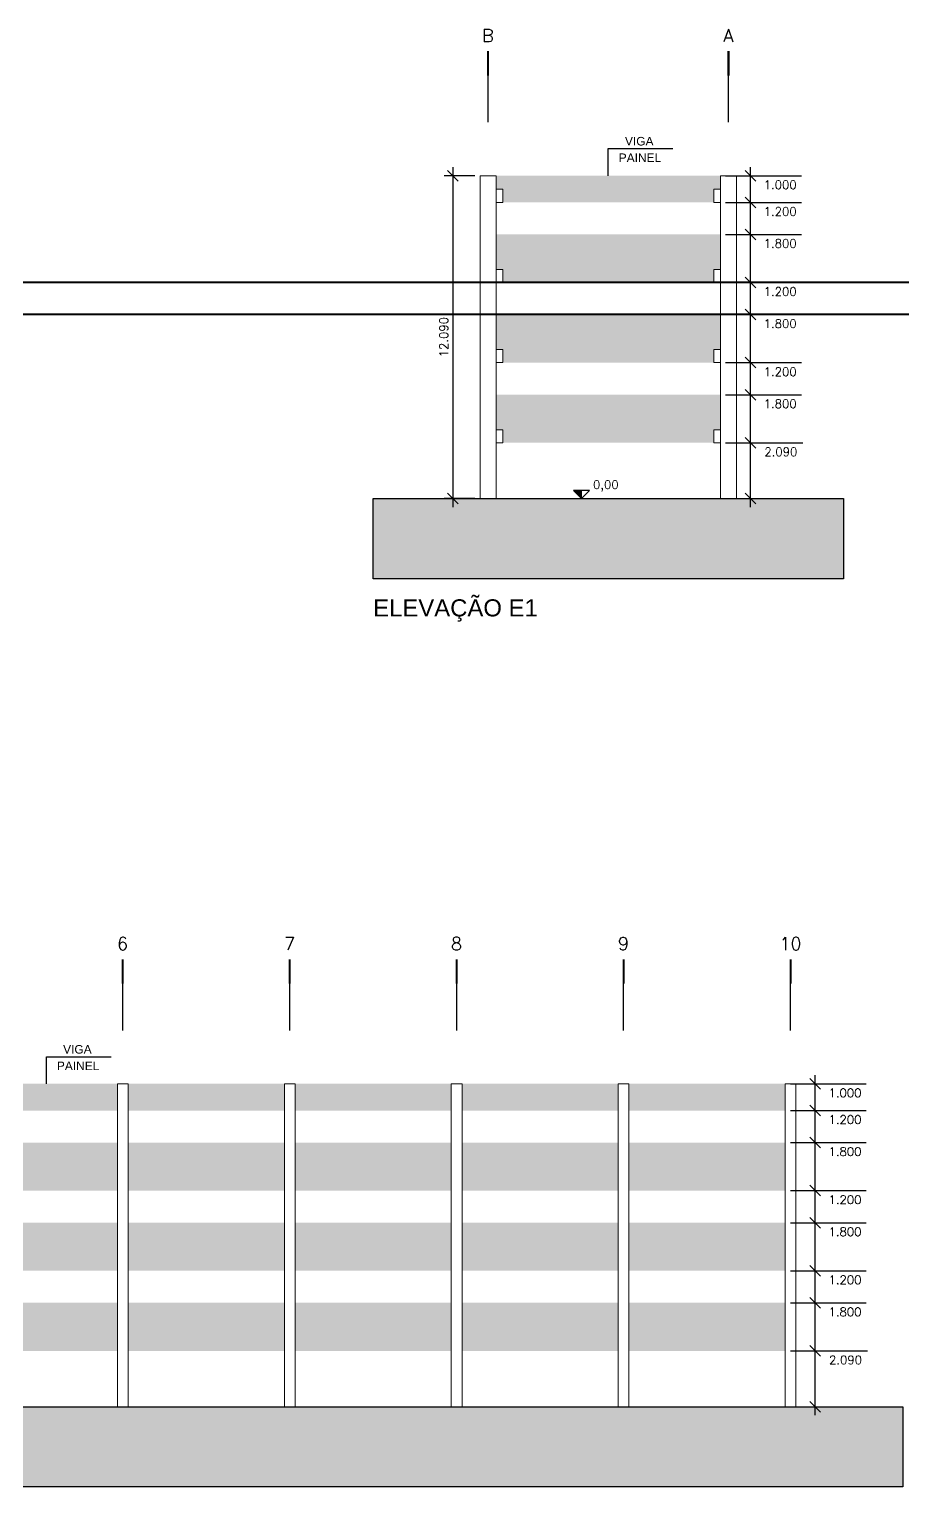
# Model space of a CAD drawing. Header units: millimetres. Extents: x 173 to 410, y -14 to 183.
# Drawn here: x 338.2 to 370.9, y 120.9 to 175.5 of the extents above; entities that cross this region are included whole.
import ezdxf
from ezdxf.enums import TextEntityAlignment as Align

# ---------------------------------------------------------------- set-up
doc = ezdxf.new("R2010")
doc.units = ezdxf.units.MM
doc.layers.get('0').update_dxf_attribs({"color": 4})
for name, color, linetype, lineweight in [('ARQ Alvenaria', 201, 'Continuous', 40), ('ARQ Estrutura', 7, 'Continuous', 50), ('ARQ Hachuras', 8, 'Continuous', 5)]:
    doc.layers.add(name, color=color, linetype=linetype, lineweight=lineweight)
for name, color, linetype in [('DIM-COTAS', 9, 'Continuous'), ('LINHA DE PISO', 6, 'Continuous'), ('SIMBOLOGIA', 1, 'Continuous'), ('SOLO', 28, 'Continuous'), ('TEXTO-2', 3, 'Continuous'), ('TEXTO-3', 4, 'Continuous')]:
    doc.layers.add(name, color=color, linetype=linetype)
doc.styles.add('RS', font='romans.shx')
doc.styles.get("Standard").update_dxf_attribs({"font": 'arial.ttf'})
doc.dimstyles.new('LE-200', dxfattribs={"dimscale": 2, "dimtxt": 0.16, "dimasz": 0.2, "dimexe": 0.16, "dimexo": 0.1, "dimgap": 0.09, "dimtad": 1, "dimdec": 3, "dimzin": 4, "dimdsep": 46, "dimtxsty": 'RS', "dimblk1": 'OBLIQUE', "dimblk2": 'OBLIQUE', "dimsah": 1, "dimcen": 0.1, "dimdle": 0.16, "dimclrt": 3, "dimadec": 0, "dimazin": 0, "dimtfac": 1, "dimtdec": 3, "dimtix": 1, "dimtmove": 2, "dimatfit": 3, "dimldrblk": 'OBLIQUE', "dimfxl": 1, "dimtolj": 1, "dimtzin": 0, "dimarcsym": 0})

# ---------------------------------------------------------------- blocks, each defined once
blk = doc.blocks.new('EixoVer200')
at = {"layer": 'SIMBOLOGIA'}
blk.add_line((-432.883, 356.298), (-432.883, 358.043), dxfattribs=at)
at = {"layer": 'SIMBOLOGIA', "const_width": 0.0806}
blk.add_lwpolyline([(-432.883, 358.043), (-432.883, 358.962)], dxfattribs=at)
at = {"layer": 'TEXTO-3', "style": 'RS'}
blk.add_attdef('1', text='', height=0.48, dxfattribs=at).set_placement((-432.889, 359.545), align=Align.MIDDLE_CENTER)
blk = doc.blocks.new('_OBLIQUE')
at = {"color": 0, "linetype": 'ByBlock'}
blk.add_line((-0.5, -0.5), (0.5, 0.5), dxfattribs=at)
blk = doc.blocks.new('*D47')
at = {"layer": 'Defpoints', "color": 0, "transparency": 16777216}
for p in [(364.043, 159.974), (364.453, 157.884), (365.171, 157.884)]:
    blk.add_point(p, dxfattribs=at)
at = {"layer": 'DIM-COTAS', "color": 0, "lineweight": -2, "transparency": 16777216}
for p, q in [((364.243, 159.974), (367.131, 159.974)), ((365.171, 157.564), (365.171, 160.294)), ((364.653, 157.884), (365.491, 157.884))]:
    blk.add_line(p, q, dxfattribs=at)
at = {"layer": 'DIM-COTAS', "color": 0, "lineweight": -2, "transparency": 16777216, "xscale": 0.4, "yscale": 0.4, "zscale": 0.4}
for p, rotation in [((365.171, 159.974), 90), ((365.171, 157.884), 270)]:
    blk.add_blockref('_OBLIQUE', p, dxfattribs=dict(at, rotation=rotation))
at = {"layer": 'DIM-COTAS', "color": 3, "transparency": 16777216, "insert": (366.311, 159.634), "char_height": 0.32, "attachment_point": 5, "style": 'RS'}
blk.add_mtext('\\A1;2.090', dxfattribs=at)
blk = doc.blocks.new('*D48')
at = {"layer": 'Defpoints', "color": 0, "transparency": 16777216}
for p in [(364.043, 161.774), (364.043, 159.974), (365.171, 159.974)]:
    blk.add_point(p, dxfattribs=at)
at = {"layer": 'DIM-COTAS', "color": 0, "lineweight": -2, "transparency": 16777216}
for p, q in [((365.171, 159.654), (365.171, 162.094)), ((364.243, 161.774), (367.086, 161.774)), ((364.243, 159.974), (365.491, 159.974))]:
    blk.add_line(p, q, dxfattribs=at)
at = {"layer": 'DIM-COTAS', "color": 0, "lineweight": -2, "transparency": 16777216, "xscale": 0.4, "yscale": 0.4, "zscale": 0.4}
for p, rotation in [((365.171, 161.774), 90), ((365.171, 159.974), 270)]:
    blk.add_blockref('_OBLIQUE', p, dxfattribs=dict(at, rotation=rotation))
at = {"layer": 'DIM-COTAS', "color": 3, "transparency": 16777216, "insert": (366.289, 161.434), "char_height": 0.32, "attachment_point": 5, "style": 'RS'}
blk.add_mtext('\\A1;1.800', dxfattribs=at)
blk = doc.blocks.new('*D49')
at = {"layer": 'Defpoints', "color": 0, "transparency": 16777216}
for p in [(364.043, 162.974), (364.043, 161.774), (365.171, 161.774)]:
    blk.add_point(p, dxfattribs=at)
at = {"layer": 'DIM-COTAS', "color": 0, "lineweight": -2, "transparency": 16777216}
for p, q in [((365.171, 161.454), (365.171, 163.294)), ((364.243, 162.974), (367.086, 162.974)), ((364.243, 161.774), (365.491, 161.774))]:
    blk.add_line(p, q, dxfattribs=at)
at = {"layer": 'DIM-COTAS', "color": 0, "lineweight": -2, "transparency": 16777216, "xscale": 0.4, "yscale": 0.4, "zscale": 0.4}
for p, rotation in [((365.171, 162.974), 90), ((365.171, 161.774), 270)]:
    blk.add_blockref('_OBLIQUE', p, dxfattribs=dict(at, rotation=rotation))
at = {"layer": 'DIM-COTAS', "color": 3, "transparency": 16777216, "insert": (366.289, 162.634), "char_height": 0.32, "attachment_point": 5, "style": 'RS'}
blk.add_mtext('\\A1;1.200', dxfattribs=at)
blk = doc.blocks.new('*D50')
at = {"layer": 'Defpoints', "color": 0, "transparency": 16777216}
for p in [(364.043, 164.774), (364.453, 162.974), (365.171, 162.974)]:
    blk.add_point(p, dxfattribs=at)
at = {"layer": 'DIM-COTAS', "color": 0, "lineweight": -2, "transparency": 16777216}
for p, q in [((365.171, 162.654), (365.171, 165.094)), ((364.243, 164.774), (367.086, 164.774)), ((364.653, 162.974), (365.491, 162.974))]:
    blk.add_line(p, q, dxfattribs=at)
at = {"layer": 'DIM-COTAS', "color": 0, "lineweight": -2, "transparency": 16777216, "xscale": 0.4, "yscale": 0.4, "zscale": 0.4}
for p, rotation in [((365.171, 164.774), 90), ((365.171, 162.974), 270)]:
    blk.add_blockref('_OBLIQUE', p, dxfattribs=dict(at, rotation=rotation))
at = {"layer": 'DIM-COTAS', "color": 3, "transparency": 16777216, "insert": (366.289, 164.434), "char_height": 0.32, "attachment_point": 5, "style": 'RS'}
blk.add_mtext('\\A1;1.800', dxfattribs=at)
blk = doc.blocks.new('*D51')
at = {"layer": 'Defpoints', "color": 0, "transparency": 16777216}
for p in [(364.043, 165.974), (364.043, 164.774), (365.171, 164.774)]:
    blk.add_point(p, dxfattribs=at)
at = {"layer": 'DIM-COTAS', "color": 0, "lineweight": -2, "transparency": 16777216}
for p, q in [((364.243, 165.974), (367.086, 165.974)), ((365.171, 164.454), (365.171, 166.294)), ((364.243, 164.774), (365.491, 164.774))]:
    blk.add_line(p, q, dxfattribs=at)
at = {"layer": 'DIM-COTAS', "color": 0, "lineweight": -2, "transparency": 16777216, "xscale": 0.4, "yscale": 0.4, "zscale": 0.4}
for p, rotation in [((365.171, 165.974), 90), ((365.171, 164.774), 270)]:
    blk.add_blockref('_OBLIQUE', p, dxfattribs=dict(at, rotation=rotation))
at = {"layer": 'DIM-COTAS', "color": 3, "transparency": 16777216, "insert": (366.289, 165.634), "char_height": 0.32, "attachment_point": 5, "style": 'RS'}
blk.add_mtext('\\A1;1.200', dxfattribs=at)
blk = doc.blocks.new('*D52')
at = {"layer": 'Defpoints', "color": 0, "transparency": 16777216}
for p in [(364.043, 167.774), (364.453, 165.974), (365.171, 165.974)]:
    blk.add_point(p, dxfattribs=at)
at = {"layer": 'DIM-COTAS', "color": 0, "lineweight": -2, "transparency": 16777216}
for p, q in [((364.243, 167.774), (367.086, 167.774)), ((365.171, 165.654), (365.171, 168.094)), ((364.653, 165.974), (365.491, 165.974))]:
    blk.add_line(p, q, dxfattribs=at)
at = {"layer": 'DIM-COTAS', "color": 0, "lineweight": -2, "transparency": 16777216, "xscale": 0.4, "yscale": 0.4, "zscale": 0.4}
for p, rotation in [((365.171, 167.774), 90), ((365.171, 165.974), 270)]:
    blk.add_blockref('_OBLIQUE', p, dxfattribs=dict(at, rotation=rotation))
at = {"layer": 'DIM-COTAS', "color": 3, "transparency": 16777216, "insert": (366.289, 167.434), "char_height": 0.32, "attachment_point": 5, "style": 'RS'}
blk.add_mtext('\\A1;1.800', dxfattribs=at)
blk = doc.blocks.new('*D53')
at = {"layer": 'Defpoints', "color": 0, "transparency": 16777216}
for p in [(364.043, 168.974), (364.043, 167.774), (365.171, 167.774)]:
    blk.add_point(p, dxfattribs=at)
at = {"layer": 'DIM-COTAS', "color": 0, "lineweight": -2, "transparency": 16777216}
for p, q in [((365.171, 167.454), (365.171, 169.294)), ((364.243, 168.974), (367.086, 168.974)), ((364.243, 167.774), (365.491, 167.774))]:
    blk.add_line(p, q, dxfattribs=at)
at = {"layer": 'DIM-COTAS', "color": 0, "lineweight": -2, "transparency": 16777216, "xscale": 0.4, "yscale": 0.4, "zscale": 0.4}
for p, rotation in [((365.171, 168.974), 90), ((365.171, 167.774), 270)]:
    blk.add_blockref('_OBLIQUE', p, dxfattribs=dict(at, rotation=rotation))
at = {"layer": 'DIM-COTAS', "color": 3, "transparency": 16777216, "insert": (366.289, 168.634), "char_height": 0.32, "attachment_point": 5, "style": 'RS'}
blk.add_mtext('\\A1;1.200', dxfattribs=at)
blk = doc.blocks.new('*D54')
at = {"layer": 'Defpoints', "color": 0, "transparency": 16777216}
for p in [(364.043, 169.974), (364.453, 168.974), (365.171, 168.974)]:
    blk.add_point(p, dxfattribs=at)
at = {"layer": 'DIM-COTAS', "color": 0, "lineweight": -2, "transparency": 16777216}
for p, q in [((365.171, 168.654), (365.171, 170.294)), ((364.243, 169.974), (367.086, 169.974)), ((364.653, 168.974), (365.491, 168.974))]:
    blk.add_line(p, q, dxfattribs=at)
at = {"layer": 'DIM-COTAS', "color": 0, "lineweight": -2, "transparency": 16777216, "xscale": 0.4, "yscale": 0.4, "zscale": 0.4}
for p, rotation in [((365.171, 169.974), 90), ((365.171, 168.974), 270)]:
    blk.add_blockref('_OBLIQUE', p, dxfattribs=dict(at, rotation=rotation))
at = {"layer": 'DIM-COTAS', "color": 3, "transparency": 16777216, "insert": (366.289, 169.634), "char_height": 0.32, "attachment_point": 5, "style": 'RS'}
blk.add_mtext('\\A1;1.000', dxfattribs=at)
blk = doc.blocks.new('*D55')
at = {"layer": 'Defpoints', "color": 0, "transparency": 16777216}
for p in [(355.053, 169.974), (354.036, 157.884), (355.053, 157.884)]:
    blk.add_point(p, dxfattribs=at)
at = {"layer": 'DIM-COTAS', "color": 0, "lineweight": -2, "transparency": 16777216}
for p, q in [((354.036, 170.294), (354.036, 157.564)), ((354.853, 169.974), (353.716, 169.974)), ((354.853, 157.884), (353.716, 157.884))]:
    blk.add_line(p, q, dxfattribs=at)
at = {"layer": 'DIM-COTAS', "color": 0, "lineweight": -2, "transparency": 16777216, "xscale": 0.4, "yscale": 0.4, "zscale": 0.4}
for p, rotation in [((354.036, 169.974), 90), ((354.036, 157.884), 270)]:
    blk.add_blockref('_OBLIQUE', p, dxfattribs=dict(at, rotation=rotation))
at = {"layer": 'DIM-COTAS', "color": 3, "transparency": 16777216, "insert": (353.696, 163.929), "char_height": 0.32, "attachment_point": 5, "rotation": 90, "style": 'RS'}
blk.add_mtext('\\A1;12.090', dxfattribs=at)
blk = doc.blocks.new('*D57')
at = {"layer": 'Defpoints', "color": 0, "transparency": 16777216}
for p in [(366.468, 125.974), (366.878, 123.884), (367.596, 123.884)]:
    blk.add_point(p, dxfattribs=at)
at = {"layer": 'DIM-COTAS', "color": 0, "lineweight": -2, "transparency": 16777216}
for p, q in [((367.596, 123.564), (367.596, 126.294)), ((366.668, 125.974), (369.556, 125.974)), ((367.078, 123.884), (367.916, 123.884))]:
    blk.add_line(p, q, dxfattribs=at)
at = {"layer": 'DIM-COTAS', "color": 0, "lineweight": -2, "transparency": 16777216, "xscale": 0.4, "yscale": 0.4, "zscale": 0.4}
for p, rotation in [((367.596, 125.974), 90), ((367.596, 123.884), 270)]:
    blk.add_blockref('_OBLIQUE', p, dxfattribs=dict(at, rotation=rotation))
at = {"layer": 'DIM-COTAS', "color": 3, "transparency": 16777216, "insert": (368.736, 125.634), "char_height": 0.32, "attachment_point": 5, "style": 'RS'}
blk.add_mtext('\\A1;2.090', dxfattribs=at)
blk = doc.blocks.new('*D58')
at = {"layer": 'Defpoints', "color": 0, "transparency": 16777216}
for p in [(366.468, 127.774), (366.468, 125.974), (367.596, 125.974)]:
    blk.add_point(p, dxfattribs=at)
at = {"layer": 'DIM-COTAS', "color": 0, "lineweight": -2, "transparency": 16777216}
for p, q in [((366.668, 127.774), (369.511, 127.774)), ((367.596, 125.654), (367.596, 128.094)), ((366.668, 125.974), (367.916, 125.974))]:
    blk.add_line(p, q, dxfattribs=at)
at = {"layer": 'DIM-COTAS', "color": 0, "lineweight": -2, "transparency": 16777216, "xscale": 0.4, "yscale": 0.4, "zscale": 0.4}
for p, rotation in [((367.596, 127.774), 90), ((367.596, 125.974), 270)]:
    blk.add_blockref('_OBLIQUE', p, dxfattribs=dict(at, rotation=rotation))
at = {"layer": 'DIM-COTAS', "color": 3, "transparency": 16777216, "insert": (368.714, 127.434), "char_height": 0.32, "attachment_point": 5, "style": 'RS'}
blk.add_mtext('\\A1;1.800', dxfattribs=at)
blk = doc.blocks.new('*D59')
at = {"layer": 'Defpoints', "color": 0, "transparency": 16777216}
for p in [(366.468, 128.974), (366.468, 127.774), (367.596, 127.774)]:
    blk.add_point(p, dxfattribs=at)
at = {"layer": 'DIM-COTAS', "color": 0, "lineweight": -2, "transparency": 16777216}
for p, q in [((366.668, 128.974), (369.511, 128.974)), ((367.596, 127.454), (367.596, 129.294)), ((366.668, 127.774), (367.916, 127.774))]:
    blk.add_line(p, q, dxfattribs=at)
at = {"layer": 'DIM-COTAS', "color": 0, "lineweight": -2, "transparency": 16777216, "xscale": 0.4, "yscale": 0.4, "zscale": 0.4}
for p, rotation in [((367.596, 128.974), 90), ((367.596, 127.774), 270)]:
    blk.add_blockref('_OBLIQUE', p, dxfattribs=dict(at, rotation=rotation))
at = {"layer": 'DIM-COTAS', "color": 3, "transparency": 16777216, "insert": (368.714, 128.634), "char_height": 0.32, "attachment_point": 5, "style": 'RS'}
blk.add_mtext('\\A1;1.200', dxfattribs=at)
blk = doc.blocks.new('*D60')
at = {"layer": 'Defpoints', "color": 0, "transparency": 16777216}
for p in [(366.468, 130.774), (366.878, 128.974), (367.596, 128.974)]:
    blk.add_point(p, dxfattribs=at)
at = {"layer": 'DIM-COTAS', "color": 0, "lineweight": -2, "transparency": 16777216}
for p, q in [((367.596, 128.654), (367.596, 131.094)), ((366.668, 130.774), (369.511, 130.774)), ((367.078, 128.974), (367.916, 128.974))]:
    blk.add_line(p, q, dxfattribs=at)
at = {"layer": 'DIM-COTAS', "color": 0, "lineweight": -2, "transparency": 16777216, "xscale": 0.4, "yscale": 0.4, "zscale": 0.4}
for p, rotation in [((367.596, 130.774), 90), ((367.596, 128.974), 270)]:
    blk.add_blockref('_OBLIQUE', p, dxfattribs=dict(at, rotation=rotation))
at = {"layer": 'DIM-COTAS', "color": 3, "transparency": 16777216, "insert": (368.714, 130.434), "char_height": 0.32, "attachment_point": 5, "style": 'RS'}
blk.add_mtext('\\A1;1.800', dxfattribs=at)
blk = doc.blocks.new('*D61')
at = {"layer": 'Defpoints', "color": 0, "transparency": 16777216}
for p in [(366.468, 131.974), (366.468, 130.774), (367.596, 130.774)]:
    blk.add_point(p, dxfattribs=at)
at = {"layer": 'DIM-COTAS', "color": 0, "lineweight": -2, "transparency": 16777216}
for p, q in [((367.596, 130.454), (367.596, 132.294)), ((366.668, 131.974), (369.511, 131.974)), ((366.668, 130.774), (367.916, 130.774))]:
    blk.add_line(p, q, dxfattribs=at)
at = {"layer": 'DIM-COTAS', "color": 0, "lineweight": -2, "transparency": 16777216, "xscale": 0.4, "yscale": 0.4, "zscale": 0.4}
for p, rotation in [((367.596, 131.974), 90), ((367.596, 130.774), 270)]:
    blk.add_blockref('_OBLIQUE', p, dxfattribs=dict(at, rotation=rotation))
at = {"layer": 'DIM-COTAS', "color": 3, "transparency": 16777216, "insert": (368.714, 131.634), "char_height": 0.32, "attachment_point": 5, "style": 'RS'}
blk.add_mtext('\\A1;1.200', dxfattribs=at)
blk = doc.blocks.new('*D62')
at = {"layer": 'Defpoints', "color": 0, "transparency": 16777216}
for p in [(366.468, 133.774), (366.878, 131.974), (367.596, 131.974)]:
    blk.add_point(p, dxfattribs=at)
at = {"layer": 'DIM-COTAS', "color": 0, "lineweight": -2, "transparency": 16777216}
for p, q in [((366.668, 133.774), (369.511, 133.774)), ((367.596, 131.654), (367.596, 134.094)), ((367.078, 131.974), (367.916, 131.974))]:
    blk.add_line(p, q, dxfattribs=at)
at = {"layer": 'DIM-COTAS', "color": 0, "lineweight": -2, "transparency": 16777216, "xscale": 0.4, "yscale": 0.4, "zscale": 0.4}
for p, rotation in [((367.596, 133.774), 90), ((367.596, 131.974), 270)]:
    blk.add_blockref('_OBLIQUE', p, dxfattribs=dict(at, rotation=rotation))
at = {"layer": 'DIM-COTAS', "color": 3, "transparency": 16777216, "insert": (368.714, 133.434), "char_height": 0.32, "attachment_point": 5, "style": 'RS'}
blk.add_mtext('\\A1;1.800', dxfattribs=at)
blk = doc.blocks.new('*D63')
at = {"layer": 'Defpoints', "color": 0, "transparency": 16777216}
for p in [(366.468, 134.974), (366.468, 133.774), (367.596, 133.774)]:
    blk.add_point(p, dxfattribs=at)
at = {"layer": 'DIM-COTAS', "color": 0, "lineweight": -2, "transparency": 16777216}
for p, q in [((366.668, 134.974), (369.511, 134.974)), ((367.596, 133.454), (367.596, 135.294)), ((366.668, 133.774), (367.916, 133.774))]:
    blk.add_line(p, q, dxfattribs=at)
at = {"layer": 'DIM-COTAS', "color": 0, "lineweight": -2, "transparency": 16777216, "xscale": 0.4, "yscale": 0.4, "zscale": 0.4}
for p, rotation in [((367.596, 134.974), 90), ((367.596, 133.774), 270)]:
    blk.add_blockref('_OBLIQUE', p, dxfattribs=dict(at, rotation=rotation))
at = {"layer": 'DIM-COTAS', "color": 3, "transparency": 16777216, "insert": (368.714, 134.634), "char_height": 0.32, "attachment_point": 5, "style": 'RS'}
blk.add_mtext('\\A1;1.200', dxfattribs=at)
blk = doc.blocks.new('*D64')
at = {"layer": 'Defpoints', "color": 0, "transparency": 16777216}
for p in [(366.468, 135.974), (366.878, 134.974), (367.596, 134.974)]:
    blk.add_point(p, dxfattribs=at)
at = {"layer": 'DIM-COTAS', "color": 0, "lineweight": -2, "transparency": 16777216}
for p, q in [((366.668, 135.974), (369.511, 135.974)), ((367.596, 134.654), (367.596, 136.294)), ((367.078, 134.974), (367.916, 134.974))]:
    blk.add_line(p, q, dxfattribs=at)
at = {"layer": 'DIM-COTAS', "color": 0, "lineweight": -2, "transparency": 16777216, "xscale": 0.4, "yscale": 0.4, "zscale": 0.4}
for p, rotation in [((367.596, 135.974), 90), ((367.596, 134.974), 270)]:
    blk.add_blockref('_OBLIQUE', p, dxfattribs=dict(at, rotation=rotation))
at = {"layer": 'DIM-COTAS', "color": 3, "transparency": 16777216, "insert": (368.714, 135.634), "char_height": 0.32, "attachment_point": 5, "style": 'RS'}
blk.add_mtext('\\A1;1.000', dxfattribs=at)
blk = doc.blocks.new('inc0')
at = {"layer": 'SIMBOLOGIA', "linetype": 'Continuous'}
blk.add_hatch(color=256, dxfattribs=at).paths.add_polyline_path([(0, 0.186), (-0.188, 0.186), (0, 0)])
blk.add_line((0, 0), (0, 0.186), dxfattribs=at)
at = {"layer": 'SIMBOLOGIA', "color": 3, "linetype": 'Continuous'}
blk.add_lwpolyline([(0.188, 0.186), (-0.188, 0.186), (0, 0)], close=True, dxfattribs=at)
at = {"layer": 'SIMBOLOGIA', "linetype": 'Continuous', "style": 'RS'}
blk.add_attdef('%%U0.00%%U', (0.268, 0.226), '', height=0.2, dxfattribs=at)
at = {"layer": 'TEXTO-3', "style": 'RS'}
blk.add_attdef('0.00', (0.268, 0.226), '', height=0.2, dxfattribs=at)

msp = doc.modelspace()

# ---------------------------------------------------------------- hatches: boundary and pattern name
at = {"layer": 'ARQ Hachuras'}
h = msp.add_hatch(color=256, dxfattribs=at)
h.paths.add_polyline_path([(363.7935, 168.9738), (363.7935, 169.4738), (364.0435, 169.4738), (364.0435, 169.9738), (355.6635, 169.9738), (355.6635, 169.4738), (355.9135, 169.4738), (355.9135, 168.9738)])
h.paths.add_polyline_path([(355.6635, 167.7738), (355.6635, 166.4738), (355.9135, 166.4738), (355.9135, 165.9738), (363.7935, 165.9738), (363.7935, 166.4738), (364.0435, 166.4738), (364.0435, 167.7738)])
h.paths.add_polyline_path([(363.7935, 162.9738), (363.7935, 163.4738), (364.0435, 163.4738), (364.0435, 164.7738), (355.6635, 164.7738), (355.6635, 163.4738), (355.9135, 163.4738), (355.9135, 162.9738)])
h.paths.add_polyline_path([(355.6635, 161.7738), (355.6635, 160.4738), (355.9135, 160.4738), (355.9135, 159.9738), (363.7935, 159.9738), (363.7935, 160.4738), (364.0435, 160.4738), (364.0435, 161.7738)])
h = msp.add_hatch(color=256, dxfattribs=at)
h.paths.add_polyline_path([(316.4685, 134.9738), (316.4685, 135.9738), (310.6385, 135.9738), (310.6385, 134.9738)])
h.paths.add_polyline_path([(316.4685, 131.9738), (316.4685, 133.7738), (310.6385, 133.7738), (310.6385, 131.9738)])
h.paths.add_polyline_path([(310.6385, 130.7738), (310.6385, 128.9738), (316.4685, 128.9738), (316.4685, 130.7738)])
h.paths.add_polyline_path([(310.6385, 127.7738), (310.6385, 125.9738), (316.4685, 125.9738), (316.4685, 127.7738)])
h.paths.add_polyline_path([(322.7185, 125.9738), (322.7185, 127.7738), (316.8885, 127.7738), (316.8885, 125.9738)])
h.paths.add_polyline_path([(316.8885, 130.7738), (316.8885, 128.9738), (322.7185, 128.9738), (322.7185, 130.7738)])
h.paths.add_polyline_path([(322.7185, 131.9738), (322.7185, 133.7738), (316.8885, 133.7738), (316.8885, 131.9738)])
h.paths.add_polyline_path([(322.7185, 134.9738), (322.7185, 135.9738), (316.8885, 135.9738), (316.8885, 134.9738)])
h.paths.add_polyline_path([(328.9685, 134.9738), (328.9685, 135.9738), (323.1385, 135.9738), (323.1385, 134.9738)])
h.paths.add_polyline_path([(328.9685, 131.9738), (328.9685, 133.7738), (323.1385, 133.7738), (323.1385, 131.9738)])
h.paths.add_polyline_path([(323.1385, 130.7738), (323.1385, 128.9738), (328.9685, 128.9738), (328.9685, 130.7738)])
h.paths.add_polyline_path([(328.9685, 125.9738), (328.9685, 127.7738), (323.1385, 127.7738), (323.1385, 125.9738)])
h.paths.add_polyline_path([(335.2185, 125.9738), (335.2185, 127.7738), (329.3885, 127.7738), (329.3885, 125.9738)])
h.paths.add_polyline_path([(329.3885, 130.7738), (329.3885, 128.9738), (335.2185, 128.9738), (335.2185, 130.7738)])
h.paths.add_polyline_path([(335.2185, 131.9738), (335.2185, 133.7738), (329.3885, 133.7738), (329.3885, 131.9738)])
h.paths.add_polyline_path([(335.2185, 134.9738), (335.2185, 135.9738), (329.3885, 135.9738), (329.3885, 134.9738)])
h.paths.add_polyline_path([(341.4685, 134.9738), (341.4685, 135.9738), (335.6385, 135.9738), (335.6385, 134.9738)])
h.paths.add_polyline_path([(335.6385, 133.7738), (335.6385, 131.9738), (341.4685, 131.9738), (341.4685, 133.7738)])
h.paths.add_polyline_path([(341.4685, 128.9738), (341.4685, 130.7738), (335.6385, 130.7738), (335.6385, 128.9738)])
h.paths.add_polyline_path([(341.4685, 125.9738), (341.4685, 127.7738), (335.6385, 127.7738), (335.6385, 125.9738)])
h.paths.add_polyline_path([(347.7185, 125.9738), (347.7185, 127.7738), (341.8885, 127.7738), (341.8885, 125.9738)])
h.paths.add_polyline_path([(341.8885, 130.7738), (341.8885, 128.9738), (347.7185, 128.9738), (347.7185, 130.7738)])
h.paths.add_polyline_path([(347.7185, 131.9738), (347.7185, 133.7738), (341.8885, 133.7738), (341.8885, 131.9738)])
h.paths.add_polyline_path([(347.7185, 134.9738), (347.7185, 135.9738), (341.8885, 135.9738), (341.8885, 134.9738)])
h.paths.add_polyline_path([(353.9685, 134.9738), (353.9685, 135.9738), (348.1385, 135.9738), (348.1385, 134.9738)])
h.paths.add_polyline_path([(353.9685, 131.9738), (353.9685, 133.7738), (348.1385, 133.7738), (348.1385, 131.9738)])
h.paths.add_polyline_path([(348.1385, 130.7738), (348.1385, 128.9738), (353.9685, 128.9738), (353.9685, 130.7738)])
h.paths.add_polyline_path([(348.1385, 127.7738), (348.1385, 125.9738), (353.9685, 125.9738), (353.9685, 127.7738)])
h.paths.add_polyline_path([(360.2185, 125.9738), (360.2185, 127.7738), (354.3885, 127.7738), (354.3885, 125.9738)])
h.paths.add_polyline_path([(354.3885, 130.7738), (354.3885, 128.9738), (360.2185, 128.9738), (360.2185, 130.7738)])
h.paths.add_polyline_path([(360.2185, 131.9738), (360.2185, 133.7738), (354.3885, 133.7738), (354.3885, 131.9738)])
h.paths.add_polyline_path([(360.2185, 134.9738), (360.2185, 135.9738), (354.3885, 135.9738), (354.3885, 134.9738)])
h.paths.add_polyline_path([(366.4685, 134.9738), (366.4685, 135.9738), (360.6385, 135.9738), (360.6385, 134.9738)])
h.paths.add_polyline_path([(366.4685, 131.9738), (366.4685, 133.7738), (360.6385, 133.7738), (360.6385, 131.9738)])
h.paths.add_polyline_path([(360.6385, 130.7738), (360.6385, 128.9738), (366.4685, 128.9738), (366.4685, 130.7738)])
h.paths.add_polyline_path([(366.4685, 125.9738), (366.4685, 127.7738), (360.6385, 127.7738), (360.6385, 125.9738)])
at = {"layer": 'SOLO'}
for points in [[(351.0535, 157.8838), (368.6535, 157.8838), (368.6535, 154.8838), (351.0535, 154.8838)], [(306.2285, 123.8838), (370.8785, 123.8838), (370.8785, 120.8838), (306.2285, 120.8838)]]:
    msp.add_hatch(color=256, dxfattribs=at).paths.add_polyline_path(points)

# ---------------------------------------------------------------- linework, layer by layer
at = {"layer": 'ARQ Alvenaria'}
for p in [(321.2535, 165.9838), (321.2535, 164.7838)]:
    msp.add_xline(p, (1, 0), dxfattribs=at)
at = {"layer": 'ARQ Estrutura', "lineweight": 0}
for p, q in [((355.6535, 169.9738), (355.0535, 169.9738)), ((355.0535, 169.9738), (355.0535, 157.8838)), ((355.6535, 157.8838), (355.6535, 169.9738)), ((364.6535, 169.9738), (364.0535, 169.9738)), ((364.0535, 169.9738), (364.0535, 157.8838)), ((364.6535, 157.8838), (364.6535, 169.9738)), ((355.9035, 169.4638), (355.6535, 169.4638)), ((355.6535, 169.4638), (355.6535, 168.9738)), ((355.9035, 168.9738), (355.9035, 169.4638)), ((363.8035, 168.9738), (363.8035, 169.4638)), ((363.8035, 169.4638), (364.0535, 169.4638)), ((364.0535, 169.4638), (364.0535, 168.9738)), ((355.6535, 168.9738), (355.9035, 168.9738)), ((364.0535, 168.9738), (363.8035, 168.9738)), ((355.9035, 166.4638), (355.6535, 166.4638)), ((355.6535, 166.4638), (355.6535, 165.9738)), ((355.9035, 165.9738), (355.9035, 166.4638)), ((363.8035, 165.9738), (363.8035, 166.4638)), ((363.8035, 166.4638), (364.0535, 166.4638)), ((364.0535, 166.4638), (364.0535, 165.9738)), ((355.6535, 165.9738), (355.9035, 165.9738)), ((364.0535, 165.9738), (363.8035, 165.9738)), ((355.9035, 163.4638), (355.6535, 163.4638)), ((355.6535, 163.4638), (355.6535, 162.9738)), ((355.9035, 162.9738), (355.9035, 163.4638)), ((363.8035, 162.9738), (363.8035, 163.4638)), ((363.8035, 163.4638), (364.0535, 163.4638)), ((364.0535, 163.4638), (364.0535, 162.9738)), ((355.6535, 162.9738), (355.9035, 162.9738)), ((364.0535, 162.9738), (363.8035, 162.9738)), ((355.9035, 160.4638), (355.6535, 160.4638)), ((355.6535, 160.4638), (355.6535, 159.9738)), ((355.9035, 159.9738), (355.9035, 160.4638)), ((363.8035, 159.9738), (363.8035, 160.4638)), ((363.8035, 160.4638), (364.0535, 160.4638)), ((364.0535, 160.4638), (364.0535, 159.9738)), ((355.6535, 159.9738), (355.9035, 159.9738)), ((364.0535, 159.9738), (363.8035, 159.9738)), ((355.0535, 157.8838), (355.6535, 157.8838)), ((364.0535, 157.8838), (364.6535, 157.8838)), ((341.8785, 135.9738), (341.4785, 135.9738)), ((341.4785, 135.9738), (341.4785, 123.8838)), ((341.8785, 135.9738), (341.8785, 123.8838)), ((348.1285, 135.9738), (347.7285, 135.9738)), ((347.7285, 135.9738), (347.7285, 123.8838)), ((348.1285, 135.9738), (348.1285, 123.8838)), ((354.3785, 135.9738), (353.9785, 135.9738)), ((353.9785, 135.9738), (353.9785, 123.8838)), ((354.3785, 135.9738), (354.3785, 123.8838)), ((360.6285, 135.9738), (360.2285, 135.9738)), ((360.2285, 135.9738), (360.2285, 123.8838)), ((360.6285, 135.9738), (360.6285, 123.8838)), ((366.8785, 135.9738), (366.4785, 135.9738)), ((366.4785, 135.9738), (366.4785, 123.8838)), ((366.8785, 135.9738), (366.8785, 123.8838)), ((341.4685, 135.2638), (341.4785, 135.2638)), ((341.4685, 134.9738), (341.4785, 134.9738)), ((341.8785, 135.2638), (341.8885, 135.2638)), ((341.8785, 134.9738), (341.8885, 134.9738)), ((347.7185, 135.2638), (347.7285, 135.2638)), ((347.7185, 134.9738), (347.7285, 134.9738)), ((348.1285, 135.2638), (348.1385, 135.2638)), ((348.1285, 134.9738), (348.1385, 134.9738)), ((353.9685, 135.2638), (353.9785, 135.2638)), ((353.9685, 134.9738), (353.9785, 134.9738)), ((354.3785, 135.2638), (354.3885, 135.2638)), ((354.3785, 134.9738), (354.3885, 134.9738)), ((360.2185, 135.2638), (360.2285, 135.2638)), ((360.2185, 134.9738), (360.2285, 134.9738)), ((360.6285, 135.2638), (360.6385, 135.2638)), ((360.6285, 134.9738), (360.6385, 134.9738)), ((366.4685, 135.2638), (366.4785, 135.2638)), ((366.4685, 134.9738), (366.4785, 134.9738)), ((341.4685, 132.2638), (341.4785, 132.2638)), ((341.8785, 132.2638), (341.8885, 132.2638)), ((347.7185, 132.2638), (347.7285, 132.2638)), ((348.1285, 132.2638), (348.1385, 132.2638)), ((353.9685, 132.2638), (353.9785, 132.2638)), ((354.3785, 132.2638), (354.3885, 132.2638)), ((360.2185, 132.2638), (360.2285, 132.2638)), ((360.6285, 132.2638), (360.6385, 132.2638)), ((366.4685, 132.2638), (366.4785, 132.2638)), ((341.4685, 131.9738), (341.4785, 131.9738)), ((341.8785, 131.9738), (341.8885, 131.9738)), ((347.7185, 131.9738), (347.7285, 131.9738)), ((348.1285, 131.9738), (348.1385, 131.9738)), ((353.9685, 131.9738), (353.9785, 131.9738)), ((354.3785, 131.9738), (354.3885, 131.9738)), ((360.2185, 131.9738), (360.2285, 131.9738)), ((360.6285, 131.9738), (360.6385, 131.9738)), ((366.4685, 131.9738), (366.4785, 131.9738)), ((341.4685, 129.2638), (341.4785, 129.2638)), ((341.4685, 128.9738), (341.4785, 128.9738)), ((341.8785, 129.2638), (341.8885, 129.2638)), ((341.8785, 128.9738), (341.8885, 128.9738)), ((347.7185, 129.2638), (347.7285, 129.2638)), ((347.7185, 128.9738), (347.7285, 128.9738)), ((348.1285, 129.2638), (348.1385, 129.2638)), ((348.1285, 128.9738), (348.1385, 128.9738)), ((353.9685, 129.2638), (353.9785, 129.2638)), ((353.9685, 128.9738), (353.9785, 128.9738)), ((354.3785, 129.2638), (354.3885, 129.2638)), ((354.3785, 128.9738), (354.3885, 128.9738)), ((360.2185, 129.2638), (360.2285, 129.2638)), ((360.2185, 128.9738), (360.2285, 128.9738)), ((360.6285, 129.2638), (360.6385, 129.2638)), ((360.6285, 128.9738), (360.6385, 128.9738)), ((366.4685, 129.2638), (366.4785, 129.2638)), ((366.4685, 128.9738), (366.4785, 128.9738)), ((341.4685, 126.2638), (341.4785, 126.2638)), ((341.8785, 126.2638), (341.8885, 126.2638)), ((347.7185, 126.2638), (347.7285, 126.2638)), ((348.1285, 126.2638), (348.1385, 126.2638)), ((353.9685, 126.2638), (353.9785, 126.2638)), ((354.3785, 126.2638), (354.3885, 126.2638)), ((360.2185, 126.2638), (360.2285, 126.2638)), ((360.6285, 126.2638), (360.6385, 126.2638)), ((366.4685, 126.2638), (366.4785, 126.2638)), ((341.4685, 125.9738), (341.4785, 125.9738)), ((341.8785, 125.9738), (341.8885, 125.9738)), ((347.7185, 125.9738), (347.7285, 125.9738)), ((348.1285, 125.9738), (348.1385, 125.9738)), ((353.9685, 125.9738), (353.9785, 125.9738)), ((354.3785, 125.9738), (354.3885, 125.9738)), ((360.2185, 125.9738), (360.2285, 125.9738)), ((360.6285, 125.9738), (360.6385, 125.9738)), ((366.4685, 125.9738), (366.4785, 125.9738)), ((341.8785, 123.8838), (341.4785, 123.8838)), ((348.1285, 123.8838), (347.7285, 123.8838)), ((354.3785, 123.8838), (353.9785, 123.8838)), ((360.6285, 123.8838), (360.2285, 123.8838)), ((366.8785, 123.8838), (366.4785, 123.8838))]:
    msp.add_line(p, q, dxfattribs=at)
at = {"layer": 'LINHA DE PISO', "lineweight": 0}
msp.add_line((351.0535, 157.8838), (368.6535, 157.8838), dxfattribs=at)
at = {"layer": 'LINHA DE PISO'}
msp.add_lwpolyline([(306.2285, 123.8838), (370.8785, 123.8838)], dxfattribs=at)
at = {"layer": 'SIMBOLOGIA'}
for points in [[(359.8535, 169.9738), (359.8535, 170.9875), (362.2744, 170.9875)], [(338.8239, 135.9738), (338.8239, 136.9875), (341.2448, 136.9875)]]:
    msp.add_lwpolyline(points, dxfattribs=at)
at = {"layer": 'SOLO'}
for points in [[(351.0535, 157.8838), (368.6535, 157.8838), (368.6535, 154.8838), (351.0535, 154.8838)], [(306.2285, 123.8838), (370.8785, 123.8838), (370.8785, 120.8838), (306.2285, 120.8838)]]:
    msp.add_lwpolyline(points, close=True, dxfattribs=at)

# ---------------------------------------------------------------- block references
at = {"layer": 'SIMBOLOGIA'}
for p, values in [((788.2368, -184.3245), {'1': 'B'}), ((797.2368, -184.3245), {'1': 'A'}), ((774.5618, -218.3245), {'1': '6'}), ((780.8118, -218.3245), {'1': '7'}), ((787.0618, -218.3245), {'1': '8'}), ((793.3118, -218.3245), {'1': '9'}), ((799.5618, -218.3245), {'1': '10'})]:
    msp.add_blockref('EixoVer200', p, dxfattribs=at).add_auto_attribs(values)
ref = msp.add_blockref('inc0', (358.8535, 157.8838), dxfattribs=dict(at, xscale=1.600000000000023, yscale=1.600000000000023, zscale=1.600000000000023))
ref.add_attrib('0.00', '0,00', (359.283, 158.2449), dxfattribs={"layer": 'TEXTO-2', "height": 0.32, "style": 'RS'})
ref.add_attrib('%%U0.00%%U', '%%U    %%U', (359.283, 158.2449), dxfattribs={"layer": '0', "linetype": 'Continuous', "height": 0.32, "style": 'RS'})

# ---------------------------------------------------------------- texts
at = {"layer": 'TEXTO-2'}
for s, p in [('VIGA', (360.4779, 171.1049)), ('PAINEL', (360.2444, 170.4858)), ('VIGA', (339.4483, 137.1049)), ('PAINEL', (339.2148, 136.4858))]:
    msp.add_text(s, height=0.32, dxfattribs=at).set_placement(p)
at = {"layer": 'TEXTO-3'}
msp.add_text('ELEVAÇÃO E1', height=0.64, dxfattribs=at).set_placement((351.0535, 153.4736))

# ---------------------------------------------------------------- dimensions: what is measured, and where the dimension line sits
at = {"layer": 'DIM-COTAS'}
dim = msp.add_linear_dim(base=(354.0356, 157.8838), p1=(355.0535, 169.9738), p2=(355.0535, 157.8838), angle=90, dimstyle='LE-200', dxfattribs=at)
dim.commit()
dim.dimension.update_dxf_attribs({"geometry": '*D55', "text_midpoint": (353.6956, 163.9288)})
for base, p1, p2, picture, middle in [((365.1714, 168.9738), (364.0435, 169.9738), (364.4535, 168.9738), '*D54', (366.2885, 169.6338)), ((365.1714, 167.7738), (364.0435, 168.9738), (364.0435, 167.7738), '*D53', (366.2885, 168.6338)), ((365.1714, 165.9738), (364.0435, 167.7738), (364.4535, 165.9738), '*D52', (366.2885, 167.4338)), ((365.1714, 164.7738), (364.0435, 165.9738), (364.0435, 164.7738), '*D51', (366.2885, 165.6338)), ((365.1714, 162.9738), (364.0435, 164.7738), (364.4535, 162.9738), '*D50', (366.2885, 164.4338)), ((365.1714, 161.7738), (364.0435, 162.9738), (364.0435, 161.7738), '*D49', (366.2885, 162.6338)), ((365.1714, 159.9738), (364.0435, 161.7738), (364.0435, 159.9738), '*D48', (366.2885, 161.4338)), ((365.1714, 157.8838), (364.0435, 159.9738), (364.4535, 157.8838), '*D47', (366.3114, 159.6338)), ((367.5964, 134.9738), (366.4685, 135.9738), (366.8785, 134.9738), '*D64', (368.7135, 135.6338)), ((367.5964, 133.7738), (366.4685, 134.9738), (366.4685, 133.7738), '*D63', (368.7135, 134.6338)), ((367.5964, 131.9738), (366.4685, 133.7738), (366.8785, 131.9738), '*D62', (368.7135, 133.4338)), ((367.5964, 130.7738), (366.4685, 131.9738), (366.4685, 130.7738), '*D61', (368.7135, 131.6338)), ((367.5964, 128.9738), (366.4685, 130.7738), (366.8785, 128.9738), '*D60', (368.7135, 130.4338)), ((367.5964, 127.7738), (366.4685, 128.9738), (366.4685, 127.7738), '*D59', (368.7135, 128.6338)), ((367.5964, 125.9738), (366.4685, 127.7738), (366.4685, 125.9738), '*D58', (368.7135, 127.4338)), ((367.5964, 123.8838), (366.4685, 125.9738), (366.8785, 123.8838), '*D57', (368.7364, 125.6338))]:
    dim = msp.add_linear_dim(base=base, p1=p1, p2=p2, angle=90, dimstyle='LE-200', override={"dimjust": 3}, dxfattribs=at)
    dim.commit()
    dim.dimension.update_dxf_attribs({"geometry": picture, "text_midpoint": middle})

doc.saveas('drawing.dxf')
